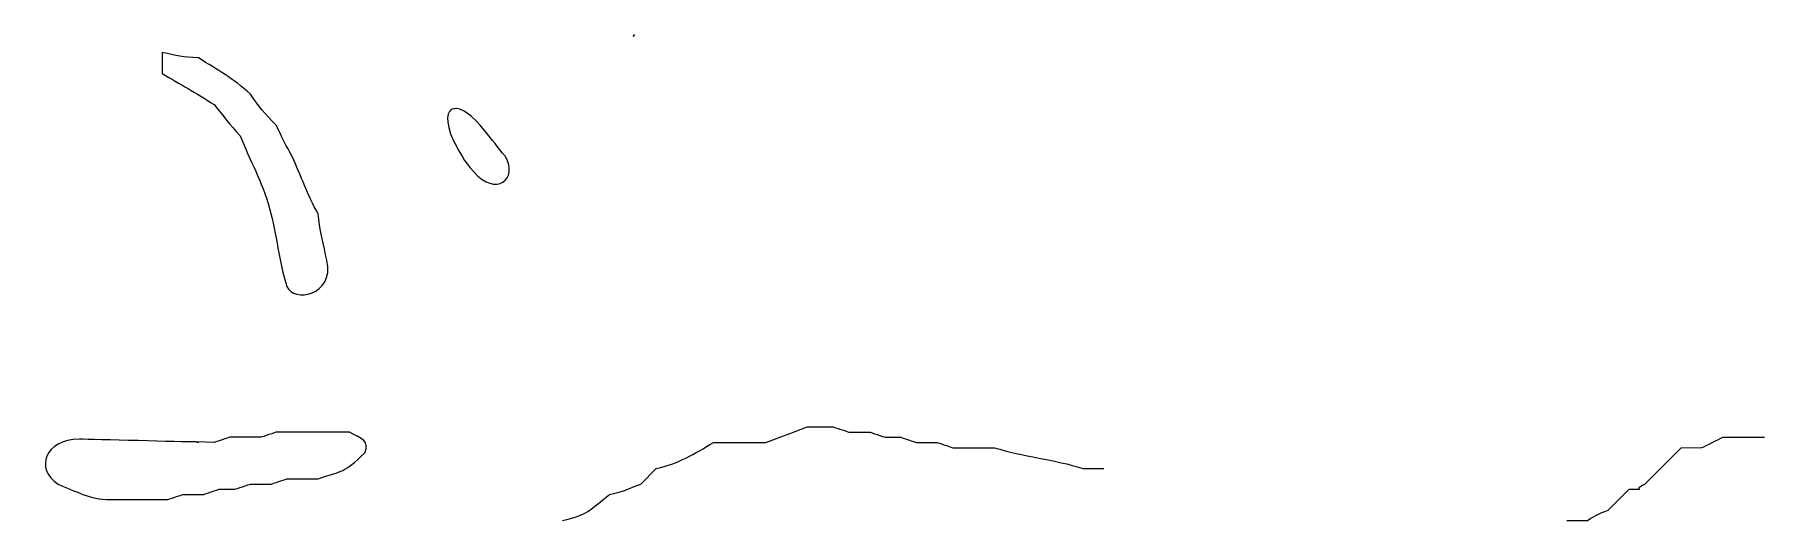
# Model space of a CAD drawing. Header units: millimetres. Extents: x -6423 to -1759, y 6 to 2012.
# Drawn here: x -6190.7 to -6059.3, y 786.5 to 823.5 of the extents above; entities that cross this region are included whole.
import ezdxf

# ---------------------------------------------------------------- set-up
doc = ezdxf.new("R2010")
doc.units = ezdxf.units.MM
doc.header["$MEASUREMENT"] = 0
doc.layers.add('layer 1', color=7, linetype='Continuous')

msp = doc.modelspace()

# ---------------------------------------------------------------- linework, layer by layer
at = {"layer": 'layer 1', "color": 177, "lineweight": 9}
msp.add_open_spline([(-6145.163, 823.4996), (-6145.2843, 823.2148), (-6145.2065, 823.3936), (-6145.163, 823.4996)], degree=3, dxfattribs=at)
for points, knots in [([(-6171.559, 804.3364), (-6172.1688, 806.2161), (-6172.3191, 808.2823), (-6172.8789, 810.2656), (-6172.8789, 810.2656), (-6173.4912, 812.4369), (-6174.3246, 813.8228), (-6175.117, 815.7998), (-6175.117, 815.7998), (-6175.9665, 816.7203), (-6176.3425, 817.2463), (-6177.0937, 818.1723), (-6177.0937, 818.1723), (-6178.4943, 819.0881), (-6179.6587, 819.7127), (-6181.0472, 820.5438), (-6181.0472, 820.5438), (-6181.0472, 820.5438), (-6181.0464, 822.1253), (-6181.0464, 822.1253), (-6181.0464, 822.1253), (-6179.9329, 821.9144), (-6179.5116, 821.7567), (-6178.2797, 821.7301), (-6178.2797, 821.7301), (-6176.7768, 820.7463), (-6175.7144, 820.244), (-6174.3262, 818.9628), (-6174.3262, 818.9628), (-6173.5755, 817.8515), (-6173.367, 817.6305), (-6172.35, 816.5908), (-6172.35, 816.5908), (-6172.0096, 815.7856), (-6171.5777, 814.9917), (-6171.1645, 814.2183), (-6171.1645, 814.2183), (-6170.4668, 812.7201), (-6170.013, 811.301), (-6169.187, 809.8706), (-6169.187, 809.8706), (-6169.1036, 808.7788), (-6168.7627, 807.4287), (-6168.5233, 806.3308), (-6168.5233, 806.3308), (-6167.9242, 803.5799), (-6171.096, 803.1404), (-6171.559, 804.3364)], [0, 0, 0, 0, 0.07692308, 0.07692308, 0.07692308, 0.07692308, 0.15384615, 0.15384615, 0.15384615, 0.15384615, 0.23076923, 0.23076923, 0.23076923, 0.23076923, 0.30769231, 0.30769231, 0.30769231, 0.30769231, 0.38461538, 0.38461538, 0.38461538, 0.38461538, 0.46153846, 0.46153846, 0.46153846, 0.46153846, 0.53846154, 0.53846154, 0.53846154, 0.53846154, 0.61538462, 0.61538462, 0.61538462, 0.61538462, 0.69230769, 0.69230769, 0.69230769, 0.69230769, 0.76923077, 0.76923077, 0.76923077, 0.76923077, 0.84615385, 0.84615385, 0.84615385, 0.84615385, 1, 1, 1, 1]), ([(-6157.3671, 813.055), (-6158.1686, 813.9549), (-6158.3326, 814.4042), (-6158.9095, 815.4048), (-6158.9095, 815.4048), (-6160.2329, 818.5201), (-6158.3326, 818.5784), (-6156.537, 816.1951), (-6156.537, 816.1951), (-6155.9443, 815.4642), (-6155.5469, 814.9508), (-6154.956, 814.2188), (-6154.956, 814.2188), (-6153.9633, 812.5089), (-6155.6561, 811.1339), (-6157.3671, 813.055)], [0, 0, 0, 0, 0.2, 0.2, 0.2, 0.2, 0.4, 0.4, 0.4, 0.4, 0.6, 0.6, 0.6, 0.6, 1, 1, 1, 1]), ([(-6188.9529, 789.3142), (-6190.7327, 790.4559), (-6189.9525, 792.72), (-6187.3329, 792.72), (-6187.3329, 792.72), (-6186.2054, 792.72), (-6179.5161, 792.5033), (-6178.4535, 792.5252), (-6178.4535, 792.5252), (-6178.4535, 792.5252), (-6178.2797, 792.4772), (-6178.2797, 792.4772), (-6178.2797, 792.4772), (-6178.2797, 792.4772), (-6178.4535, 792.5252), (-6178.4535, 792.5252), (-6178.4535, 792.5252), (-6178.4535, 792.5252), (-6177.0937, 792.4764), (-6177.0937, 792.4764), (-6177.0937, 792.4764), (-6177.0273, 792.5009), (-6175.9314, 792.8606), (-6175.9077, 792.8714), (-6175.9077, 792.8714), (-6175.9077, 792.8714), (-6173.5357, 792.8714), (-6173.5357, 792.8714), (-6173.5357, 792.8714), (-6173.4695, 792.8957), (-6172.3737, 793.2564), (-6172.35, 793.2669), (-6172.35, 793.2669), (-6170.5051, 793.2669), (-6168.6601, 793.2672), (-6166.8152, 793.2672), (-6166.8152, 793.2672), (-6165.8272, 792.7564), (-6165.2875, 792.5803), (-6165.6292, 791.6854), (-6165.6292, 791.6854), (-6167.3766, 790.073), (-6167.163, 790.4095), (-6169.187, 789.7092), (-6169.187, 789.7092), (-6169.9775, 789.7092), (-6170.7685, 789.7094), (-6171.559, 789.7094), (-6171.559, 789.7094), (-6171.6254, 789.6857), (-6172.721, 789.3247), (-6172.745, 789.3137), (-6172.745, 789.3137), (-6172.745, 789.3137), (-6174.3262, 789.3142), (-6174.3262, 789.3142), (-6174.3262, 789.3142), (-6174.3926, 789.2897), (-6175.4885, 788.9298), (-6175.5122, 788.9184), (-6175.5122, 788.9184), (-6175.5122, 788.9184), (-6176.6982, 788.9184), (-6176.6982, 788.9184), (-6176.6982, 788.9184), (-6176.7646, 788.8947), (-6177.8605, 788.534), (-6177.8842, 788.5237), (-6177.8842, 788.5237), (-6177.8842, 788.5237), (-6179.4657, 788.5232), (-6179.4657, 788.5232), (-6179.4657, 788.5232), (-6179.5319, 788.5), (-6180.6274, 788.139), (-6180.6514, 788.1277), (-6180.6514, 788.1277), (-6180.6514, 788.1277), (-6183.0234, 788.1277), (-6183.0234, 788.1277), (-6183.0234, 788.1277), (-6183.0234, 788.1277), (-6184.9999, 788.1282), (-6184.9999, 788.1282), (-6184.9999, 788.1282), (-6186.5139, 788.1277), (-6187.6601, 788.7955), (-6188.9529, 789.3142)], [0, 0, 0, 0, 0.04347826, 0.04347826, 0.04347826, 0.04347826, 0.08695652, 0.08695652, 0.08695652, 0.08695652, 0.13043478, 0.13043478, 0.13043478, 0.13043478, 0.17391304, 0.17391304, 0.17391304, 0.17391304, 0.2173913, 0.2173913, 0.2173913, 0.2173913, 0.26086957, 0.26086957, 0.26086957, 0.26086957, 0.30434783, 0.30434783, 0.30434783, 0.30434783, 0.34782609, 0.34782609, 0.34782609, 0.34782609, 0.39130435, 0.39130435, 0.39130435, 0.39130435, 0.43478261, 0.43478261, 0.43478261, 0.43478261, 0.47826087, 0.47826087, 0.47826087, 0.47826087, 0.52173913, 0.52173913, 0.52173913, 0.52173913, 0.56521739, 0.56521739, 0.56521739, 0.56521739, 0.60869565, 0.60869565, 0.60869565, 0.60869565, 0.65217391, 0.65217391, 0.65217391, 0.65217391, 0.69565217, 0.69565217, 0.69565217, 0.69565217, 0.73913043, 0.73913043, 0.73913043, 0.73913043, 0.7826087, 0.7826087, 0.7826087, 0.7826087, 0.82608696, 0.82608696, 0.82608696, 0.82608696, 0.86956522, 0.86956522, 0.86956522, 0.86956522, 0.91304348, 0.91304348, 0.91304348, 0.91304348, 1, 1, 1, 1]), ([(-6150.6078, 786.5469), (-6148.8127, 786.9256), (-6148.4929, 787.3527), (-6147.0495, 788.5232), (-6147.0495, 788.5232), (-6145.8691, 788.7721), (-6145.7578, 788.8812), (-6144.6776, 789.3142), (-6144.6776, 789.3142), (-6144.6776, 789.3142), (-6143.4918, 790.4997), (-6143.4918, 790.4997), (-6143.4918, 790.4997), (-6141.8275, 790.8503), (-6140.5877, 791.6113), (-6139.1433, 792.4764), (-6139.1433, 792.4764), (-6139.1433, 792.4764), (-6135.1904, 792.4764), (-6135.1904, 792.4764), (-6135.1904, 792.4764), (-6134.8486, 792.5951), (-6132.0326, 793.6627), (-6132.0281, 793.6627), (-6132.0281, 793.6627), (-6132.0281, 793.6627), (-6130.0509, 793.6629), (-6130.0509, 793.6629), (-6130.0509, 793.6629), (-6130.0271, 793.6513), (-6128.9313, 793.2906), (-6128.8651, 793.2669), (-6128.8651, 793.2669), (-6128.8651, 793.2669), (-6127.2839, 793.2672), (-6127.2839, 793.2672), (-6127.2839, 793.2672), (-6127.2599, 793.2566), (-6126.1641, 792.8954), (-6126.0981, 792.8719), (-6126.0981, 792.8719), (-6126.0981, 792.8719), (-6124.9124, 792.8714), (-6124.9124, 792.8714), (-6124.9124, 792.8714), (-6124.8881, 792.8606), (-6123.7921, 792.5009), (-6123.7269, 792.4764), (-6123.7269, 792.4764), (-6123.7269, 792.4764), (-6122.1446, 792.4772), (-6122.1446, 792.4772), (-6122.1446, 792.4772), (-6122.1209, 792.4653), (-6121.0259, 792.1052), (-6120.9589, 792.0812), (-6120.9589, 792.0812), (-6120.9589, 792.0812), (-6117.7967, 792.0812), (-6117.7967, 792.0812), (-6117.7967, 792.0812), (-6115.7034, 791.4025), (-6113.1692, 791.1786), (-6111.0759, 790.4999), (-6111.0759, 790.4999), (-6111.0759, 790.4999), (-6109.4952, 790.4997), (-6109.4952, 790.4997)], [0, 0, 0, 0, 0.05555556, 0.05555556, 0.05555556, 0.05555556, 0.11111111, 0.11111111, 0.11111111, 0.11111111, 0.16666667, 0.16666667, 0.16666667, 0.16666667, 0.22222222, 0.22222222, 0.22222222, 0.22222222, 0.27777778, 0.27777778, 0.27777778, 0.27777778, 0.33333333, 0.33333333, 0.33333333, 0.33333333, 0.38888889, 0.38888889, 0.38888889, 0.38888889, 0.44444444, 0.44444444, 0.44444444, 0.44444444, 0.5, 0.5, 0.5, 0.5, 0.55555556, 0.55555556, 0.55555556, 0.55555556, 0.61111111, 0.61111111, 0.61111111, 0.61111111, 0.66666667, 0.66666667, 0.66666667, 0.66666667, 0.72222222, 0.72222222, 0.72222222, 0.72222222, 0.77777778, 0.77777778, 0.77777778, 0.77777778, 0.83333333, 0.83333333, 0.83333333, 0.83333333, 0.88888889, 0.88888889, 0.88888889, 0.88888889, 1, 1, 1, 1]), ([(-6074.3118, 786.5472), (-6074.3118, 786.5472), (-6072.7308, 786.5469), (-6072.7308, 786.5469), (-6072.7308, 786.5469), (-6071.9659, 787.0361), (-6071.9659, 787.0023), (-6071.1493, 787.3377), (-6071.1493, 787.3377), (-6071.1493, 787.3377), (-6069.5678, 788.9192), (-6069.5678, 788.9192), (-6069.5678, 788.9192), (-6067.9926, 788.9184), (-6069.4544, 788.8522), (-6068.3821, 789.3137), (-6068.3821, 789.3137), (-6068.3821, 789.3137), (-6065.6151, 792.0812), (-6065.6151, 792.0812), (-6065.6151, 792.0812), (-6065.6151, 792.0812), (-6064.0336, 792.0814), (-6064.0336, 792.0814), (-6064.0336, 792.0814), (-6063.7813, 792.2246), (-6062.7268, 792.728), (-6062.4524, 792.8714), (-6062.4524, 792.8714), (-6062.4524, 792.8714), (-6059.2899, 792.8719), (-6059.2899, 792.8719)], [0, 0, 0, 0, 0.11111111, 0.11111111, 0.11111111, 0.11111111, 0.22222222, 0.22222222, 0.22222222, 0.22222222, 0.33333333, 0.33333333, 0.33333333, 0.33333333, 0.44444444, 0.44444444, 0.44444444, 0.44444444, 0.55555556, 0.55555556, 0.55555556, 0.55555556, 0.66666667, 0.66666667, 0.66666667, 0.66666667, 0.77777778, 0.77777778, 0.77777778, 0.77777778, 1, 1, 1, 1])]:
    msp.add_open_spline(points, degree=3, knots=knots, dxfattribs=at)

doc.saveas('drawing.dxf')
